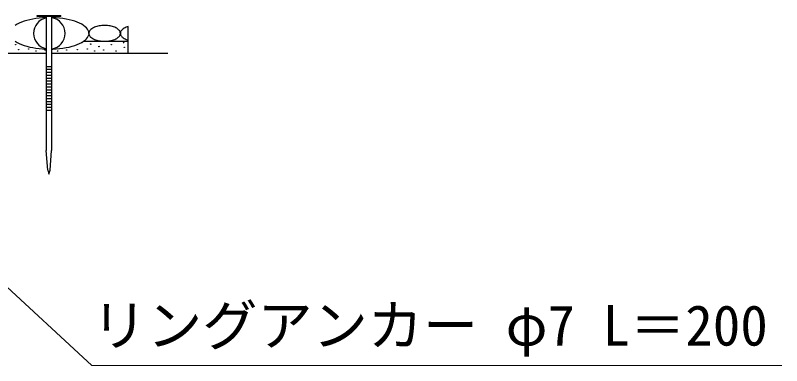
# Model space of a CAD drawing. Units: millimetres, scale not verified. Extents: x 200 to 8200, y 200 to 5828.
# Drawn here: x 3128 to 4100, y 3351 to 3795 of the extents above; entities that cross this region are included whole.
import ezdxf
from ezdxf.enums import TextEntityAlignment as Align

# ---------------------------------------------------------------- set-up
doc = ezdxf.new("R2010")
doc.units = ezdxf.units.MM
doc.header["$LTSCALE"] = 20
for name, color, linetype, lineweight in [('C-STR', 7, 'Continuous', 25), ('C-STR-DIM', 1, 'Continuous', 13), ('C-STR-HTXT', 1, 'Continuous', 13)]:
    doc.layers.add(name, color=color, linetype=linetype, lineweight=lineweight)
doc.styles.add('ＭＳ ゴシック', font='')
doc.styles.get('ＭＳ ゴシック').set_extended_font_data('MS Gothic')

msp = doc.modelspace()

# ---------------------------------------------------------------- linework, layer by layer
at = {"layer": 'C-STR'}
for p, q in [((3155.1, 3794.66), (3185.16, 3794.66)), ((3155.1, 3793.19), (3155.1, 3794.66)), ((3185.16, 3793.19), (3155.1, 3793.19)), ((3166.63, 3793.19), (3166.63, 3623.47)), ((3173.63, 3793.19), (3173.63, 3623.47)), ((3185.16, 3793.19), (3185.16, 3794.66)), ((3220.64, 3771.83), (3220.83, 3770.08)), ((3260.75, 3771.83), (3260.83, 3770.95)), ((3270.83, 3746.83), (3270.83, 3780.49)), ((3214.13, 3761.83), (3270.83, 3761.83)), ((3116.93, 3746.83), (3166.63, 3746.83)), ((3173.63, 3746.83), (3320.83, 3746.83)), ((3166.63, 3730.02), (3173.63, 3730.02)), ((3166.63, 3726.32), (3173.63, 3726.32)), ((3166.63, 3722.62), (3173.63, 3722.61)), ((3166.63, 3718.91), (3173.63, 3718.91)), ((3166.63, 3715.21), (3173.63, 3715.21)), ((3166.63, 3711.51), (3173.63, 3711.51)), ((3166.63, 3707.81), (3173.63, 3707.8)), ((3166.63, 3704.1), (3173.63, 3704.1)), ((3166.63, 3700.4), (3173.63, 3700.4)), ((3166.63, 3696.7), (3173.63, 3696.7)), ((3166.63, 3693), (3173.63, 3692.99)), ((3166.63, 3689.29), (3173.63, 3689.29)), ((3166.63, 3685.59), (3173.63, 3685.59)), ((3166.63, 3681.89), (3173.63, 3681.89)), ((3166.63, 3678.19), (3173.63, 3678.19)), ((3166.63, 3674.49), (3173.63, 3674.48)), ((3168.63, 3598.47), (3166.63, 3623.47)), ((3171.63, 3598.47), (3173.63, 3623.47)), ((3168.63, 3598.47), (3170.13, 3593.47)), ((3170.13, 3593.47), (3171.63, 3598.47))]:
    msp.add_line(p, q, dxfattribs=at)
for points in [[(3166.63, 3791.75), (3166.47, 3791.75), (3162.15, 3791.52), (3157.89, 3791.14), (3153.73, 3790.62), (3149.7, 3789.95), (3145.83, 3789.15), (3142.15, 3788.21), (3138.69, 3787.15), (3135.47, 3785.97), (3132.53, 3784.68), (3129.87, 3783.3), (3127.53, 3781.83)], [(3220.83, 3771.83), (3220.64, 3773.57), (3220.07, 3775.3), (3219.13, 3777), (3217.81, 3778.67), (3216.14, 3780.28), (3214.13, 3781.83), (3211.79, 3783.3), (3209.13, 3784.68), (3206.18, 3785.97), (3202.97, 3787.15), (3199.51, 3788.21), (3195.83, 3789.15), (3191.96, 3789.95), (3187.93, 3790.62), (3183.77, 3791.14), (3179.51, 3791.52), (3175.19, 3791.75), (3173.63, 3791.78)], [(3260.83, 3771.83), (3260.75, 3772.7), (3260.53, 3773.56), (3260.15, 3774.41), (3259.62, 3775.25), (3258.96, 3776.05), (3258.15, 3776.83), (3257.21, 3777.56), (3256.15, 3778.25), (3254.97, 3778.9), (3253.69, 3779.49), (3252.3, 3780.02), (3250.83, 3780.49), (3249.28, 3780.89), (3247.67, 3781.22), (3246.01, 3781.48), (3244.3, 3781.67), (3242.57, 3781.79), (3240.83, 3781.83), (3239.09, 3781.79), (3237.36, 3781.67), (3235.65, 3781.48), (3233.99, 3781.22), (3232.38, 3780.89), (3230.83, 3780.49), (3229.36, 3780.02), (3227.97, 3779.49), (3226.69, 3778.9), (3225.51, 3778.25), (3224.45, 3777.56), (3223.51, 3776.83), (3222.7, 3776.05), (3222.04, 3775.25), (3221.51, 3774.41), (3221.13, 3773.56), (3220.91, 3772.7), (3220.83, 3771.83), (3220.91, 3770.95), (3221.13, 3770.09), (3221.51, 3769.24), (3222.04, 3768.4), (3222.7, 3767.6), (3223.51, 3766.83), (3224.45, 3766.09), (3225.51, 3765.4), (3226.69, 3764.75), (3227.97, 3764.16), (3229.36, 3763.63), (3230.83, 3763.16), (3232.38, 3762.76), (3233.99, 3762.43), (3235.65, 3762.17), (3237.36, 3761.98), (3239.09, 3761.86), (3240.83, 3761.83), (3242.57, 3761.86), (3244.3, 3761.98), (3246.01, 3762.17), (3247.67, 3762.43), (3249.28, 3762.76), (3250.83, 3763.16), (3252.3, 3763.63), (3253.69, 3764.16), (3254.97, 3764.75), (3256.15, 3765.4), (3257.21, 3766.09), (3258.15, 3766.83), (3258.96, 3767.6), (3259.62, 3768.4), (3260.15, 3769.24), (3260.53, 3770.09), (3260.75, 3770.95)], [(3270.83, 3780.49), (3269.36, 3780.02), (3267.97, 3779.49), (3266.69, 3778.9), (3265.51, 3778.25), (3264.45, 3777.56), (3263.51, 3776.83), (3262.7, 3776.05), (3262.04, 3775.25), (3261.51, 3774.41), (3261.13, 3773.56), (3260.91, 3772.7), (3260.83, 3771.83), (3260.91, 3770.95), (3261.13, 3770.09), (3261.51, 3769.24), (3262.04, 3768.4), (3262.7, 3767.6), (3263.51, 3766.83), (3264.45, 3766.09), (3265.51, 3765.4), (3266.69, 3764.75), (3267.97, 3764.16), (3269.36, 3763.63), (3270.83, 3763.16)], [(3127.53, 3761.83), (3129.87, 3760.35), (3132.53, 3758.97), (3135.47, 3757.68), (3138.69, 3756.5), (3142.15, 3755.44), (3145.83, 3754.5), (3149.7, 3753.7), (3153.73, 3753.03), (3157.89, 3752.51), (3162.15, 3752.13), (3166.47, 3751.9), (3166.63, 3751.9)], [(3173.63, 3751.87), (3175.19, 3751.9), (3179.51, 3752.13), (3183.77, 3752.51), (3187.93, 3753.03), (3191.96, 3753.7), (3195.83, 3754.5), (3199.51, 3755.44), (3202.97, 3756.5), (3206.18, 3757.68), (3209.13, 3758.97), (3211.79, 3760.35), (3214.13, 3761.83), (3216.14, 3763.37), (3217.81, 3764.98), (3219.13, 3766.65), (3220.07, 3768.35), (3220.64, 3770.08)]]:
    msp.add_lwpolyline(points, dxfattribs=at)
for centre in [(3127.93, 3757.42), (3144.61, 3752.11), (3211.57, 3760.02), (3218.97, 3752.11), (3223.21, 3758.2), (3233.71, 3755.17), (3249.32, 3757.42), (3264.81, 3760.02), (3265.77, 3754.16), (3131.84, 3751.13), (3153.78, 3749.59), (3165.34, 3750.73), (3181.11, 3749.59), (3192.67, 3750.73), (3206.2, 3751.13), (3228.14, 3749.59), (3239.7, 3750.73), (3255.47, 3749.59)]:
    msp.add_circle(centre, 0.3, dxfattribs=at)
at = {"layer": 'C-STR', "color": 3}
for start, end in [(102.11755, 257.88245), (278.05258, 81.94742)]:
    msp.add_arc((3170.83, 3771.83), 20, start, end, dxfattribs=at)
at = {"layer": 'C-STR-HTXT'}
for q in [(3036.36, 3524.95), (4099.61, 3350.74)]:
    msp.add_line((3224.61, 3350.74), q, dxfattribs=at)

# ---------------------------------------------------------------- texts
at = {"layer": 'C-STR-DIM', "color": 7, "style": 'ＭＳ ゴシック'}
msp.add_text('リングアンカー φ7 L＝200', height=51.32, dxfattribs=at).set_placement((3224.61, 3360.74), align=Align.BOTTOM_LEFT)

doc.saveas('drawing.dxf')
